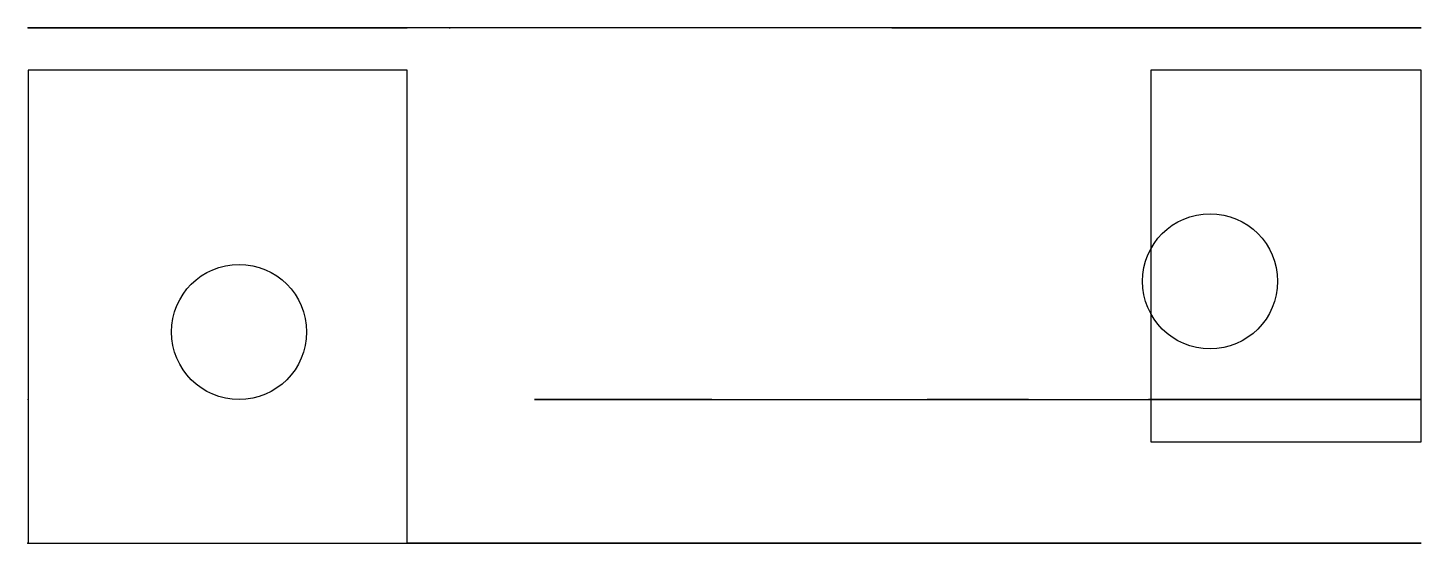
# Model space of a CAD drawing. Header units: millimetres. Extents: x 0 to 165, y 0 to 61.
import ezdxf

# ---------------------------------------------------------------- set-up
doc = ezdxf.new("R2010")
doc.units = ezdxf.units.MM
doc.header["$MEASUREMENT"] = 0
for name, color, linetype in [('MaRS_Q5_d v3_Sketch1', 7, 'Continuous'), ('MaRS_Q5_d v3_Sketch4', 7, 'Continuous'), ('MaRS_Q5_d v3_Sketch5', 7, 'Continuous'), ('MaRS_Q5_d v3_Sketch6', 7, 'Continuous'), ('MaRS_Q5_d v3_Sketch7', 7, 'Continuous')]:
    doc.layers.add(name, color=color, linetype=linetype)

msp = doc.modelspace()

# ---------------------------------------------------------------- linework, layer by layer
at = {"layer": 'MaRS_Q5_d v3_Sketch1'}
for p, q in [((0, 0), (0, 0, 2.72)), ((0, 0, 2.72), (0, 0, 18.72)), ((0, 0), (75, 0)), ((0, 0, 18.72), (5, 0, 18.72)), ((0, 0, 18.72), (44.9, 0, 18.72)), ((50, 0, 36.2), (49.9, 0, 23.68)), ((60, 0, 111), (60, 0, 56)), ((75, 0), (75, 0, 36)), ((75, 0, 36), (75, 0, 126)), ((75, 0), (165, 0)), ((75, 0, 36), (165, 0, 36)), ((75, 0, 126), (75, 0, 96)), ((90, 0, 94.09), (90, 0, 56)), ((100, 0, 36), (100, 0, 29.3)), ((132.7, 0, 27), (102.3, 0, 27)), ((135, 0, 36), (135, 0, 29.3)), ((135, 0, 36), (165, 0, 36)), ((165, 0), (165, 0, 27)), ((165, 0, 27), (165, 0, 36))]:
    msp.add_line(p, q, dxfattribs=at)
at = {"layer": 'MaRS_Q5_d v3_Sketch1', "extrusion": (0, 1, 0)}
for centre, radius in [((-75, 36), 25), ((-75, 36), 12.5), ((-75, 111), 6), ((-112.5, 100.95), 6), ((-139.95, 73.5), 6), ((-150, 36), 6)]:
    msp.add_circle(centre, radius, dxfattribs=at)
for centre, radius, start, end in [((-44.9, 23.72), 5, 180.4543, 270), ((-75, 111), 15, 270, 90), ((-75, 36), 90, 90, 180), ((-75, 36), 60, 90, 180), ((-102.3, 29.3), 2.3, 270, 360), ((-132.7, 29.3), 2.3, 180, 270), ((-150, 36), 15, 180, 0), ((-150, 36), 15, 180, 323.1301)]:
    msp.add_arc(centre, radius, start, end, dxfattribs=at)
at = {"layer": 'MaRS_Q5_d v3_Sketch1'}
msp.add_point((0, 0), dxfattribs=at)
at = {"layer": 'MaRS_Q5_d v3_Sketch4'}
for p, q in [((0, 61, 18.72), (44.9, 61, 18.72)), ((0, 61), (0, 61, 18.72)), ((165, 61), (0, 61)), ((49.9, 61, 23.68), (50, 61, 36.2)), ((100, 61, 36), (100, 61, 29.3)), ((102.3, 61, 27), (132.7, 61, 27)), ((132.7, 61, 21), (133, 61, 21)), ((132.7, 61, 27), (165, 61, 27)), ((132.7, 61, 27), (132.7, 61, 21)), ((150, 61, 21), (133, 61, 21)), ((133, 61, 27), (133, 61, 27.02)), ((135, 61, 29.3), (135, 61, 36)), ((150, 61, 21), (165, 61, 21)), ((165, 61, 36), (165, 61))]:
    msp.add_line(p, q, dxfattribs=at)
at = {"layer": 'MaRS_Q5_d v3_Sketch4', "extrusion": (0, 1, 0)}
for centre, radius, start, end in [((-44.9, 23.72, 61), 5, 180.4543, 270), ((-75, 36, 61), 25, 180, 0.4543), ((-102.3, 29.3, 61), 2.3, 270, 360), ((-132.7, 29.3, 61), 2.3, 180, 270), ((-150, 36, 61), 15, 180, 0)]:
    msp.add_arc(centre, radius, start, end, dxfattribs=at)
at = {"layer": 'MaRS_Q5_d v3_Sketch4'}
msp.add_point((0, 61), dxfattribs=at)
at = {"layer": 'MaRS_Q5_d v3_Sketch5'}
for p, q in [((132.7, 17, 21), (132.7, 17, 27)), ((132.7, 17, 27), (133, 17, 27)), ((133, 17, 21), (132.7, 17, 21)), ((165, 17, 27.02), (132.7, 17, 27)), ((132.7, 17, 27), (132.7, 17, 21)), ((133, 17, 21), (132.7, 17, 21)), ((133, 17, 27), (133, 17, 27.02)), ((165, 17, 21), (133, 17, 21)), ((135, 17, 29.3), (135, 17, 36)), ((165, 17, 36), (165, 17, 21)), ((165, 17, 27.02), (165, 17, 21))]:
    msp.add_line(p, q, dxfattribs=at)
at = {"layer": 'MaRS_Q5_d v3_Sketch5', "extrusion": (0, 1, 0)}
for centre in [(-75, 111, 17), (-112.5, 100.95, 17), (-139.95, 73.5, 17), (-150, 36, 17)]:
    msp.add_circle(centre, 6, dxfattribs=at)
for centre, radius, start, end in [((-75, 111, 17), 15, 270, 90), ((-75, 36, 17), 60, 90, 180), ((-75, 36, 17), 90, 90, 180), ((-132.7, 29.3, 17), 2.3, 180, 262.5052)]:
    msp.add_arc(centre, radius, start, end, dxfattribs=at)
at = {"layer": 'MaRS_Q5_d v3_Sketch5'}
msp.add_point((0, 17), dxfattribs=at)
at = {"layer": 'MaRS_Q5_d v3_Sketch6'}
for p, q in [((44.9, 56, 18.72), (0, 56, 18.72)), ((0, 56, 18.72), (0, 0, 18.72)), ((44.9, 0, 18.72), (44.9, 56, 18.72)), ((0, 0, 18.72), (44.9, 0, 18.72))]:
    msp.add_line(p, q, dxfattribs=at)
msp.add_circle((25, 25, 18.72), 8, dxfattribs=at)
msp.add_point((0, 0, 18.72), dxfattribs=at)
at = {"layer": 'MaRS_Q5_d v3_Sketch7'}
for p, q in [((165, 56, 27.02), (133, 56, 27)), ((133, 56, 27), (133, 12, 27)), ((165, 12, 27.02), (165, 56, 27.02)), ((133, 12, 27), (165, 12, 27.02))]:
    msp.add_line(p, q, dxfattribs=at)
at = {"layer": 'MaRS_Q5_d v3_Sketch7', "extrusion": (-0.000608341, 0, 1)}
msp.add_circle((140.02, 31, 26.92), 8, dxfattribs=at)
at = {"layer": 'MaRS_Q5_d v3_Sketch7'}
msp.add_point((-0.02, 0, 26.92), dxfattribs=at)

doc.saveas('drawing.dxf')
